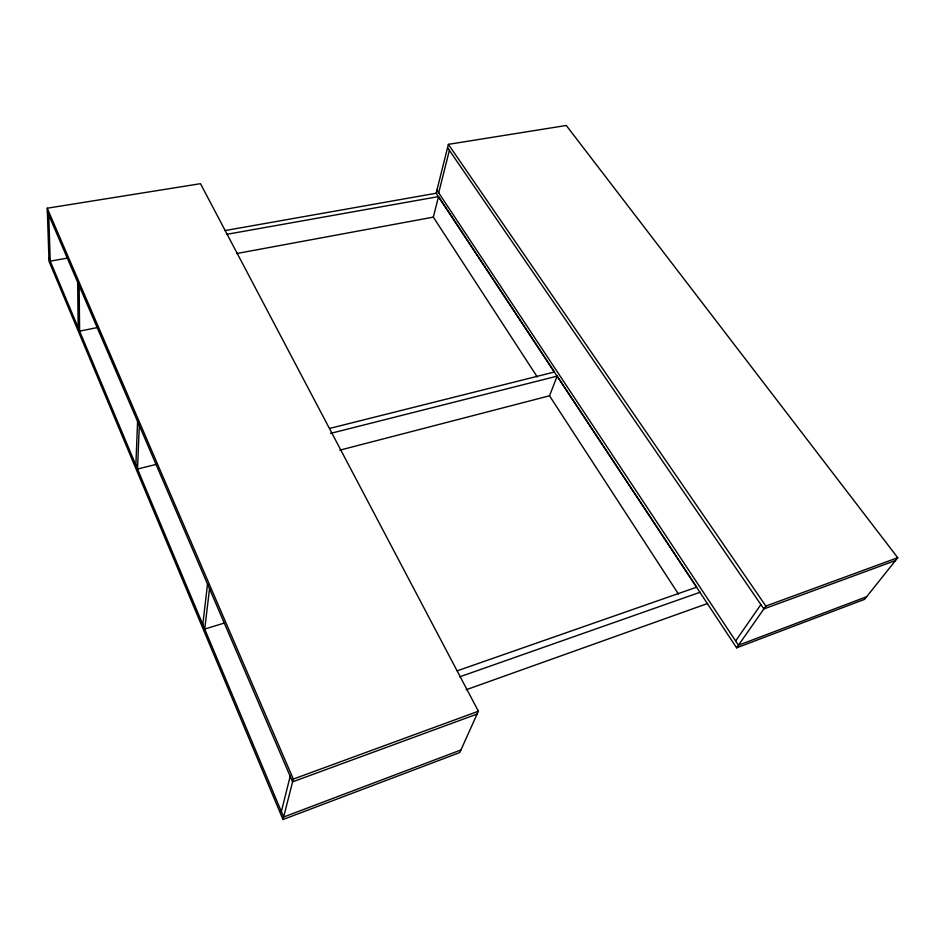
<?xml version="1.0" encoding="UTF-8"?>
<svg xmlns="http://www.w3.org/2000/svg" width="945" height="945" viewBox="0 0 945 945"><rect width="100%" height="100%" fill="white"/><g stroke="black" fill="none" stroke-linecap="round" stroke-linejoin="round"><path stroke-width="1.42" d="M135.867 465.105L137.58 421.529M139.305 425.522L137.521 469.039L156.126 464.408M202.797 624.491L207.522 584.093M209.53 588.782L204.711 629.063L224.367 623.038M281.362 811.601L290.186 776.27M448.379 144.349L436.153 193.241L736.616 647.833L864.569 599.343L897.75 557.715L566.279 125.472L448.379 144.349L765.863 606.076L736.616 647.833M438.693 192.815L449.395 150.326M537.256 376.937L433.33 217.126L438.515 196.595L226.646 234.348M282.992 819.528L293.293 779.082L47.25 208.207L200.482 183.684L478.383 711.231L459.778 752.539L282.992 819.528L49.022 261.34L47.25 208.207M339.822 450.163L549.506 395.79L557.184 376.122L696.689 587.164L457.191 670.82M735.635 640.982L760.89 604.576M460.936 749.964L283.642 817.023L48.904 257.997M866.648 596.732L738.447 645.222L436.933 190.146M293.293 779.082L478.383 711.231M765.863 606.076L897.75 557.715M477.119 714.054L292.584 781.858L47.368 211.81M895.494 560.539L763.867 608.923L447.552 147.644M466.098 689.767L707.521 603.524M459.624 676.856L700.316 592.184M330.526 433.401L557.184 376.122M329.758 428.392L554.455 371.999L438.515 196.595M98.351 327.372L79.616 331.128L79.132 285.65M236.557 253.555L433.33 217.126M67.638 258.079L50.227 261.151L48.738 214.987M225.028 230.568L436.791 193.123M549.506 395.79L678.427 594.027M77.655 282.212L78.187 327.726"/></g></svg>
